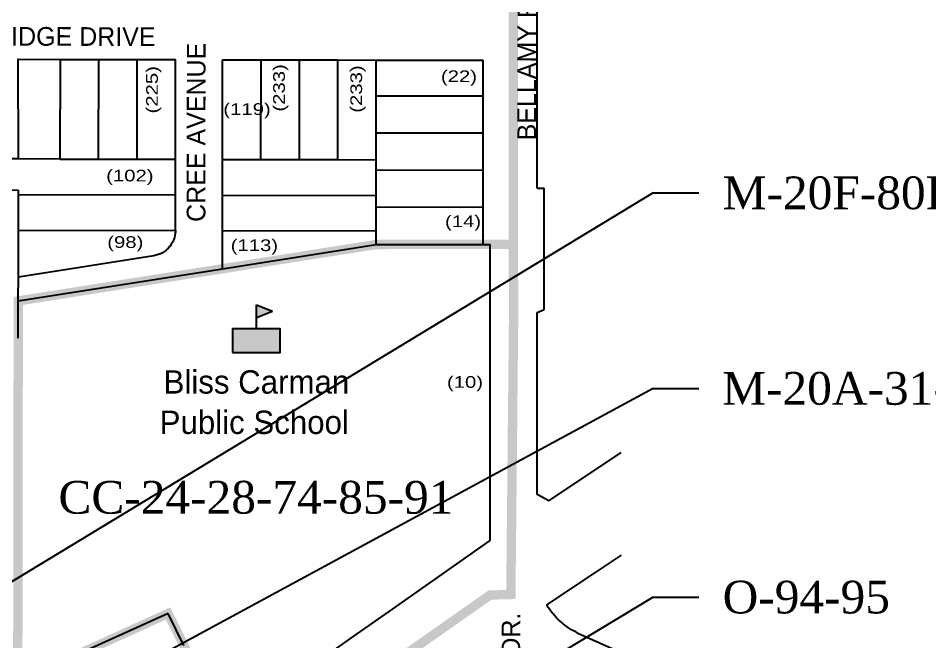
# Model space of a CAD drawing. Header units: millimetres. Extents: x 1745962 to 1749233, y 4525379 to 4529927.
# Drawn here: x 1748314.3 to 1748704.6, y 4528536.8 to 4528803.7 of the extents above; entities that cross this region are included whole.
import ezdxf
from ezdxf.enums import TextEntityAlignment as Align

# ---------------------------------------------------------------- set-up
doc = ezdxf.new("R2010")
doc.units = ezdxf.units.MM
doc.header["$LTSCALE"] = 10
doc.header["$MEASUREMENT"] = 0
for name, color, linetype in [('AROLL_ADDRESS', 44, 'Continuous'), ('AROLL_LOTS', 8, 'Continuous'), ('AROLL_ROADS', 7, 'Continuous'), ('INSTITUTE', 200, 'Continuous'), ('ZONING_STANDARDS', 140, 'Continuous'), ('ZONING_ZONES', 140, 'Continuous')]:
    doc.layers.add(name, color=color, linetype=linetype)
doc.styles.add('DUTCH', font='dutcheb.ttf')
doc.styles.add('Univers Condensed', font='UNVR57W.TTF')
doc.styles.add('Univers Light Condensed', font='unvr47a.ttf')

# ---------------------------------------------------------------- blocks, each defined once
blk = doc.blocks.new('PS')
at = {"layer": 'INSTITUTE'}
for p, q in [((0, 4.78), (0, 10.24)), ((0, 10.24), (6.82, 7.51)), ((0, 4.78), (6.82, 7.51)), ((0, 0), (0, 4.78))]:
    blk.add_line(p, q, dxfattribs=at)
blk.add_lwpolyline([(-10.24, -10.24), (10.24, -10.24), (10.24, 0), (-10.24, 0)], close=True, dxfattribs=at)
for points in [[(0, 10.24), (6.82, 7.51), (0, 4.78)], [(-10.24, 0), (10.24, 0), (-10.24, -10.24), (10.24, -10.24)]]:
    blk.add_solid(points, dxfattribs=at)

msp = doc.modelspace()

# ---------------------------------------------------------------- linework, layer by layer
at = {"layer": 'AROLL_LOTS'}
for p, q in [((1748314.01, 4528786.14), (1748314.31, 4528786.14)), ((1748314.31, 4528786.14), (1748332.33, 4528786.1)), ((1748314.42, 4528743.47), (1748314.31, 4528786.14)), ((1748332.27, 4528743.44), (1748332.33, 4528786.1)), ((1748332.33, 4528786.1), (1748348.79, 4528786.07)), ((1748348.73, 4528743.39), (1748348.79, 4528786.07)), ((1748348.79, 4528786.07), (1748365.24, 4528786.03)), ((1748365.18, 4528743.36), (1748365.24, 4528786.03)), ((1748365.24, 4528786.03), (1748381.69, 4528785.98)), ((1748381.64, 4528743.32), (1748381.69, 4528785.98)), ((1748401.75, 4528743.28), (1748401.81, 4528785.95)), ((1748401.81, 4528785.95), (1748418.27, 4528785.91)), ((1748418.21, 4528743.24), (1748418.27, 4528785.91)), ((1748418.27, 4528785.91), (1748434.73, 4528785.87)), ((1748434.67, 4528743.2), (1748434.73, 4528785.87)), ((1748434.73, 4528785.87), (1748451.18, 4528785.83)), ((1748451.13, 4528743.17), (1748451.18, 4528785.83)), ((1748451.18, 4528785.83), (1748467.64, 4528785.8)), ((1748467.64, 4528785.8), (1748467.95, 4528785.8)), ((1748467.64, 4528770.31), (1748467.64, 4528785.8)), ((1748467.95, 4528785.8), (1748513.36, 4528785.69)), ((1748513.35, 4528770.3), (1748513.36, 4528785.69)), ((1748513.35, 4528770.3), (1748467.64, 4528770.31)), ((1748467.64, 4528754.46), (1748467.64, 4528770.31)), ((1748513.36, 4528754.45), (1748513.35, 4528770.3)), ((1748467.63, 4528743.13), (1748467.64, 4528754.46)), ((1748513.36, 4528754.45), (1748467.64, 4528754.46)), ((1748513.35, 4528738.6), (1748513.36, 4528754.45)), ((1748314.42, 4528743.47), (1748298.01, 4528743.51)), ((1748332.27, 4528743.44), (1748314.42, 4528743.47)), ((1748332.27, 4528743.44), (1748348.73, 4528743.39)), ((1748348.73, 4528743.39), (1748365.18, 4528743.36)), ((1748365.18, 4528743.36), (1748381.64, 4528743.32)), ((1748381.62, 4528728.08), (1748381.64, 4528743.32)), ((1748401.73, 4528728.04), (1748401.75, 4528743.28)), ((1748401.75, 4528743.28), (1748418.21, 4528743.24)), ((1748418.21, 4528743.24), (1748434.67, 4528743.2)), ((1748434.67, 4528743.2), (1748451.13, 4528743.17)), ((1748451.13, 4528743.17), (1748467.63, 4528743.13)), ((1748467.63, 4528738.61), (1748467.63, 4528743.13)), ((1748513.35, 4528738.6), (1748467.63, 4528738.61)), ((1748467.63, 4528727.89), (1748467.63, 4528738.61)), ((1748513.34, 4528722.75), (1748513.35, 4528738.6)), ((1748297.97, 4528730.2), (1748314.39, 4528730.16)), ((1748314.36, 4528713), (1748314.38, 4528728.24)), ((1748314.38, 4528728.24), (1748314.39, 4528730.16)), ((1748314.38, 4528728.24), (1748381.62, 4528728.08)), ((1748381.6, 4528712.84), (1748381.62, 4528728.08)), ((1748401.71, 4528712.81), (1748401.73, 4528728.04)), ((1748401.73, 4528728.04), (1748467.63, 4528727.89)), ((1748467.63, 4528722.77), (1748467.63, 4528727.89)), ((1748467.62, 4528712.65), (1748467.63, 4528722.77)), ((1748513.34, 4528722.75), (1748467.63, 4528722.77)), ((1748513.35, 4528706.91), (1748513.34, 4528722.75)), ((1748314.36, 4528713), (1748381.6, 4528712.84)), ((1748314.36, 4528692.88), (1748314.36, 4528713)), ((1748401.7, 4528696.47), (1748401.71, 4528712.81)), ((1748401.71, 4528712.81), (1748467.62, 4528712.65)), ((1748467.62, 4528706.85), (1748467.62, 4528712.65)), ((1748401.7, 4528696.47), (1748467.62, 4528706.85)), ((1748467.62, 4528706.85), (1748513.35, 4528706.91)), ((1748513.35, 4528706.91), (1748516.39, 4528706.9)), ((1748516.37, 4528589.45), (1748516.39, 4528706.9)), ((1748372.34, 4528702.02), (1748314.36, 4528692.88)), ((1748314.31, 4528682.7), (1748401.7, 4528696.47)), ((1748314.31, 4528683.89), (1748314.36, 4528692.88)), ((1748314.31, 4528682.7), (1748314.31, 4528683.89)), ((1748314.23, 4528666.78), (1748314.31, 4528682.7)), ((1748516.37, 4528580.13), (1748516.37, 4528589.45)), ((1748475.99, 4528551.79), (1748516.37, 4528580.13)), ((1748456.52, 4528538.13), (1748475.99, 4528551.79)), ((1748378.44, 4528548.9), (1748332.16, 4528527.88)), ((1748385.23, 4528535.26), (1748378.44, 4528548.9)), ((1748422.63, 4528514.34), (1748456.52, 4528538.13))]:
    msp.add_line(p, q, dxfattribs=at)
for points in [[(1748536.52, 4528797.88), (1748536.52, 4528810.14)], [(1748536.52, 4528794.9), (1748536.52, 4528797.88)], [(1748536.52, 4528779.67), (1748536.52, 4528794.9)], [(1748536.52, 4528755.29), (1748536.52, 4528779.67)], [(1748536.51, 4528730.91), (1748536.52, 4528755.29)], [(1748536.51, 4528730.91), (1748539.56, 4528730.92)], [(1748539.56, 4528706.47), (1748539.56, 4528730.92)], [(1748381.6, 4528712.84), (1748381.59, 4528712.34), (1748381.55, 4528711.85), (1748381.49, 4528711.35), (1748381.41, 4528710.86), (1748381.31, 4528710.37), (1748381.18, 4528709.88), (1748381.04, 4528709.4), (1748380.87, 4528708.93), (1748380.67, 4528708.47), (1748380.47, 4528708.02), (1748380.24, 4528707.58), (1748379.99, 4528707.14), (1748379.71, 4528706.73), (1748379.43, 4528706.31), (1748379.12, 4528705.93), (1748378.79, 4528705.55), (1748378.45, 4528705.18), (1748378.09, 4528704.83), (1748377.72, 4528704.5), (1748377.33, 4528704.18), (1748376.92, 4528703.89), (1748376.51, 4528703.61), (1748376.09, 4528703.35), (1748375.65, 4528703.11), (1748375.19, 4528702.89), (1748374.73, 4528702.69), (1748374.27, 4528702.51), (1748373.79, 4528702.36), (1748373.31, 4528702.22), (1748372.34, 4528702.02)], [(1748539.55, 4528679.03), (1748539.56, 4528706.47)], [(1748536.49, 4528599.91), (1748536.5, 4528677.78)], [(1748536.5, 4528677.78), (1748539.55, 4528679.03)], [(1748541.56, 4528597.19), (1748572.48, 4528617.8)], [(1748541.56, 4528597.19), (1748536.49, 4528599.91)], [(1748572.48, 4528573.91), (1748560.89, 4528566.18)], [(1748560.89, 4528566.18), (1748540.57, 4528552.62)], [(1748553.92, 4528540.55), (1748553.02, 4528540.99), (1748552.14, 4528541.46), (1748551.27, 4528541.95), (1748550.84, 4528542.21), (1748549.99, 4528542.75), (1748549.18, 4528543.31), (1748548.36, 4528543.9), (1748547.58, 4528544.52), (1748547.2, 4528544.84), (1748546.44, 4528545.49), (1748545.71, 4528546.17), (1748544.99, 4528546.87), (1748544.64, 4528547.23), (1748543.97, 4528547.98), (1748543.32, 4528548.73), (1748543.01, 4528549.12), (1748542.4, 4528549.91), (1748541.81, 4528550.72), (1748541.25, 4528551.54), (1748540.98, 4528551.97), (1748540.57, 4528552.62)], [(1748553.92, 4528540.55), (1748572.48, 4528532.19)]]:
    msp.add_lwpolyline(points, dxfattribs=at)
at = {"layer": 'ZONING_STANDARDS'}
for p, q in [((1748586.12, 4528728.97), (1748083.11, 4528424.1)), ((1748586.12, 4528728.97), (1748605.76, 4528728.97)), ((1748586.12, 4528645.22), (1748084.39, 4528373.63)), ((1748586.12, 4528645.22), (1748605.76, 4528645.22)), ((1748586.12, 4528555.94), (1748443.67, 4528469.85)), ((1748586.12, 4528555.94), (1748605.76, 4528555.94))]:
    msp.add_line(p, q, dxfattribs=at)
at = {"layer": 'ZONING_ZONES', "const_width": 4}
for points in [[(1748526.31, 4528706.92), (1748525.98, 4529612.04)], [(1748526.31, 4528706.92), (1748526.44, 4528677.78)], [(1748526.44, 4528677.78), (1748525.25, 4528557.03), (1748516.35, 4528556.81), (1748450.57, 4528510.63)], [(1748314.12, 4528519.7), (1748378.44, 4528548.9), (1748410.56, 4528484.35)]]:
    msp.add_lwpolyline(points, dxfattribs=at)
at = {"layer": 'ZONING_ZONES', "linetype": 'Continuous', "const_width": 4}
msp.add_lwpolyline([(1748313.96, 4528420.89), (1748314.31, 4528682.7), (1748467.62, 4528706.85), (1748526.31, 4528706.92)], dxfattribs=at)

# ---------------------------------------------------------------- block references
msp.add_blockref('PS', (1748416.29, 4528670.82))

# ---------------------------------------------------------------- texts
at = {"layer": 'AROLL_ADDRESS', "style": 'Univers Light Condensed', "width": 1.3}
for s, rotation, p in [('(225)', 90, (1748374.07, 4528762.94)), ('(233)', 90, (1748428.46, 4528763.75)), ('(233)', 90, (1748461.53, 4528763.25)), ('(22)', 359.99, (1748495.29, 4528776.37)), ('(119)', 359.87, (1748402.12, 4528762.35)), ('(102)', 359.87, (1748351.94, 4528733.88)), ('(14)', 0.06, (1748497.05, 4528714.28)), ('(98)', 359.87, (1748352.41, 4528705.41)), ('(113)', 359.87, (1748405.28, 4528704.07))]:
    msp.add_text(s, height=5, rotation=rotation, dxfattribs=at).set_placement(p)
msp.add_text('(10)', height=5, dxfattribs=at).set_placement((1748497.88, 4528645.51))
at = {"layer": 'AROLL_ROADS', "style": 'Univers Condensed'}
for s, rotation, p in [('BELLAMY ROAD SOUTH', 89.95, (1748536.05, 4528751.43)), ('OAKRIDGE DRIVE', 359.85, (1748280.93, 4528792.05)), ('CREE AVENUE', 89.95, (1748394.44, 4528716.52)), ('RAVINE DR.', 90.05, (1748529.31, 4528488.06))]:
    msp.add_text(s, height=8, rotation=rotation, dxfattribs=at).set_placement(p)
at = {"layer": 'INSTITUTE', "style": 'Univers Light Condensed'}
for s, p in [('Bliss Carman', (1748416.29, 4528648.23)), ('Public School', (1748415.37, 4528630.94))]:
    msp.add_text(s, height=10, dxfattribs=at).set_placement(p, align=Align.MIDDLE)
at = {"layer": 'ZONING_STANDARDS', "style": 'DUTCH'}
for s, p in [('M-20F-80F-103-105-106-108-112', (1748615.94, 4528728.97)), ('M-20A-31-55-80A', (1748615.73, 4528645.27)), ('O-94-95', (1748615.94, 4528555.94))]:
    msp.add_text(s, height=14, dxfattribs=at).set_placement(p, align=Align.MIDDLE_LEFT)
msp.add_text('CC-24-28-74-85-91', height=14, dxfattribs=at).set_placement((1748416.08, 4528598.64), align=Align.MIDDLE_CENTER)

doc.saveas('drawing.dxf')
